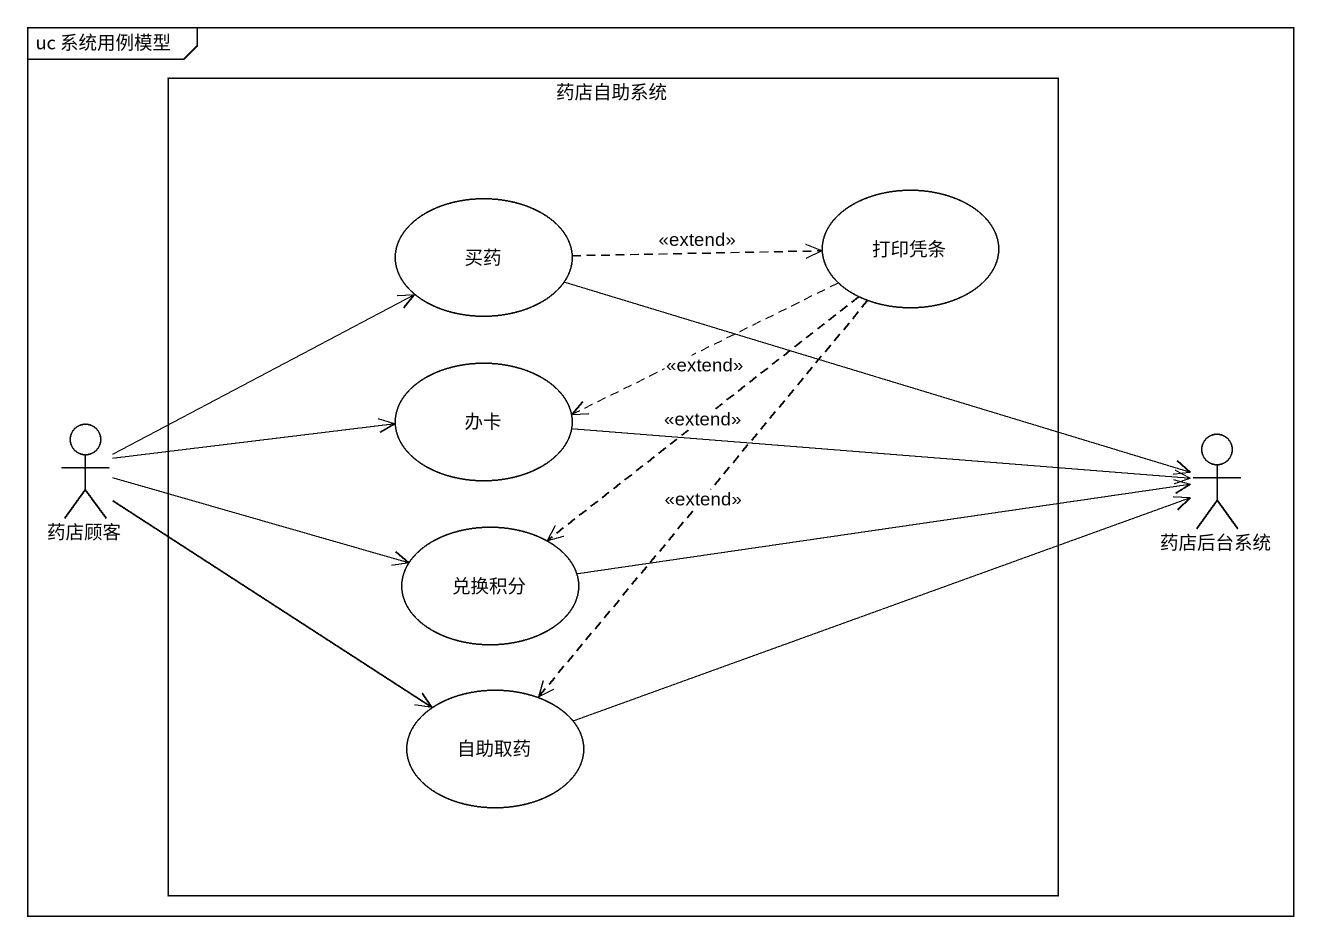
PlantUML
@startuml
mainframe uc 系统用例模型
rectangle 药店自助系统 {
  usecase 打印凭条
  usecase 买药
  usecase 办卡
  usecase 兑换积分
  usecase 自助取药
}
actor 药店顾客
actor 药店后台系统
打印凭条 .left.> 办卡 : <<extend>>
打印凭条 ..> 兑换积分 : <<extend>>
打印凭条 ..> 自助取药 : <<extend>>
买药 .right.> 打印凭条 : <<extend>>
办卡 -right-> 药店后台系统
药店顾客 -up-> 买药
药店顾客 -right-> 办卡
药店顾客 -right-> 兑换积分
药店顾客 --> 自助取药
药店后台系统 <-left- 买药
兑换积分 -right-> 药店后台系统
自助取药 -right-> 药店后台系统
@enduml
